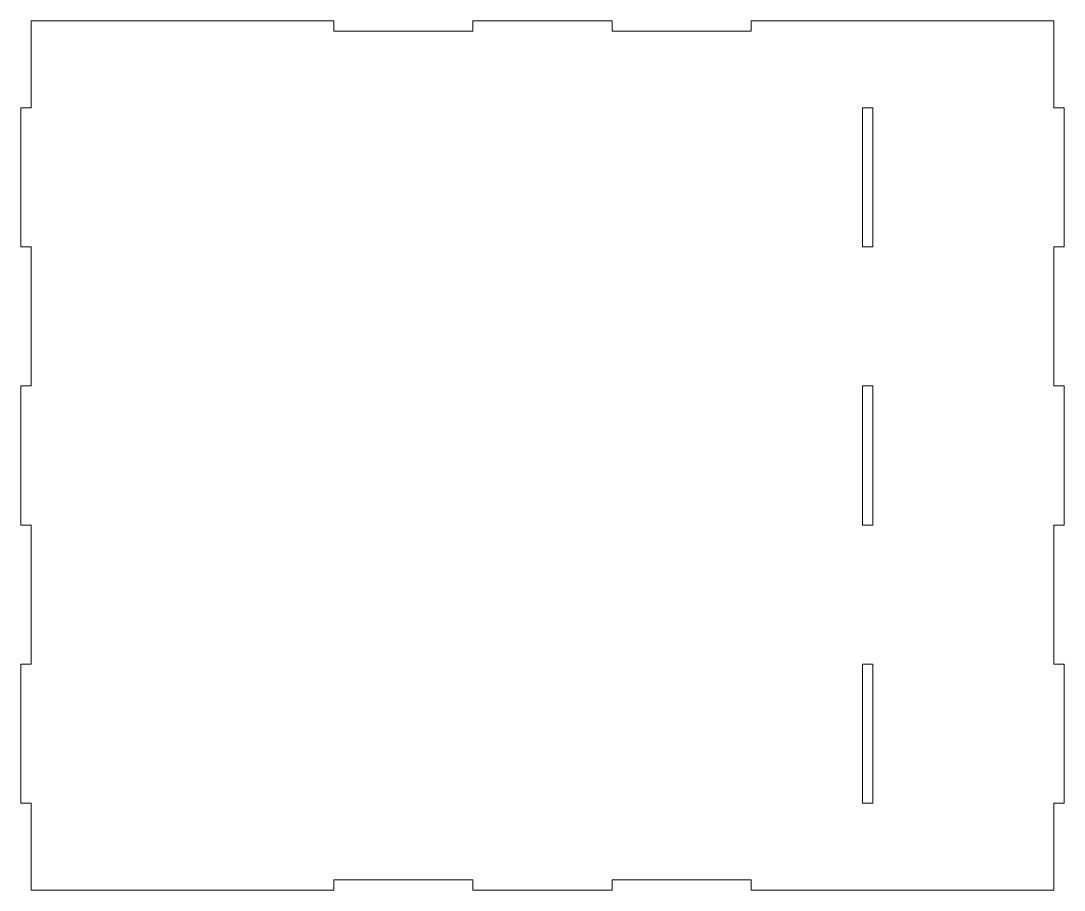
# Model space of a CAD drawing. Extents: x -150 to 150, y -125 to 125.
import ezdxf

# ---------------------------------------------------------------- set-up
doc = ezdxf.new("R2010")
doc.units = 0
doc.layers.get('0').update_dxf_attribs({"linetype": 'CONTINUOUS', "lineweight": 5, "true_color": 0xffffff})

# ---------------------------------------------------------------- blocks, each defined once
blk = doc.blocks.new('BODY014')
at = {"color": 0}
for p, q in [((-60, 125), (-147, 125)), ((-147, 100), (-147, 125)), ((-60, 125), (-60, 122)), ((20, 125), (-20, 125)), ((-20, 122), (-20, 125)), ((20, 125), (20, 122)), ((147, 125), (60, 125)), ((60, 122), (60, 125)), ((147, 100), (147, 125)), ((-60, 122), (-20, 122)), ((20, 122), (60, 122)), ((-147, 100), (-150, 100)), ((-150, 100), (-150, 60)), ((92, 60), (92, 100)), ((92, 100), (95, 100)), ((95, 100), (95, 60)), ((147, 100), (150, 100)), ((150, 100), (150, 60)), ((-150, 60), (-147, 60)), ((-147, 20), (-147, 60)), ((95, 60), (92, 60)), ((147, 20), (147, 60)), ((150, 60), (147, 60)), ((-147, 20), (-150, 20)), ((-150, 20), (-150, -20)), ((92, -20), (92, 20)), ((92, 20), (95, 20)), ((95, 20), (95, -20)), ((147, 20), (150, 20)), ((150, 20), (150, -20)), ((-150, -20), (-147, -20)), ((-147, -60), (-147, -20)), ((95, -20), (92, -20)), ((147, -60), (147, -20)), ((150, -20), (147, -20)), ((-147, -60), (-150, -60)), ((-150, -60), (-150, -100)), ((92, -100), (92, -60)), ((92, -60), (95, -60)), ((95, -60), (95, -100)), ((147, -60), (150, -60)), ((150, -60), (150, -100)), ((-150, -100), (-147, -100)), ((-147, -100), (-147, -125)), ((95, -100), (92, -100)), ((147, -100), (147, -125)), ((150, -100), (147, -100)), ((-60, -125), (-60, -122)), ((-60, -122), (-20, -122)), ((-20, -122), (-20, -125)), ((20, -125), (20, -122)), ((20, -122), (60, -122)), ((60, -122), (60, -125)), ((-147, -125), (-60, -125)), ((-20, -125), (20, -125)), ((60, -125), (147, -125))]:
    blk.add_line(p, q, dxfattribs=at)

msp = doc.modelspace()

# ---------------------------------------------------------------- block references
at = {"color": 0}
msp.add_blockref('BODY014', (0, 0), dxfattribs=at)

doc.saveas('drawing.dxf')
